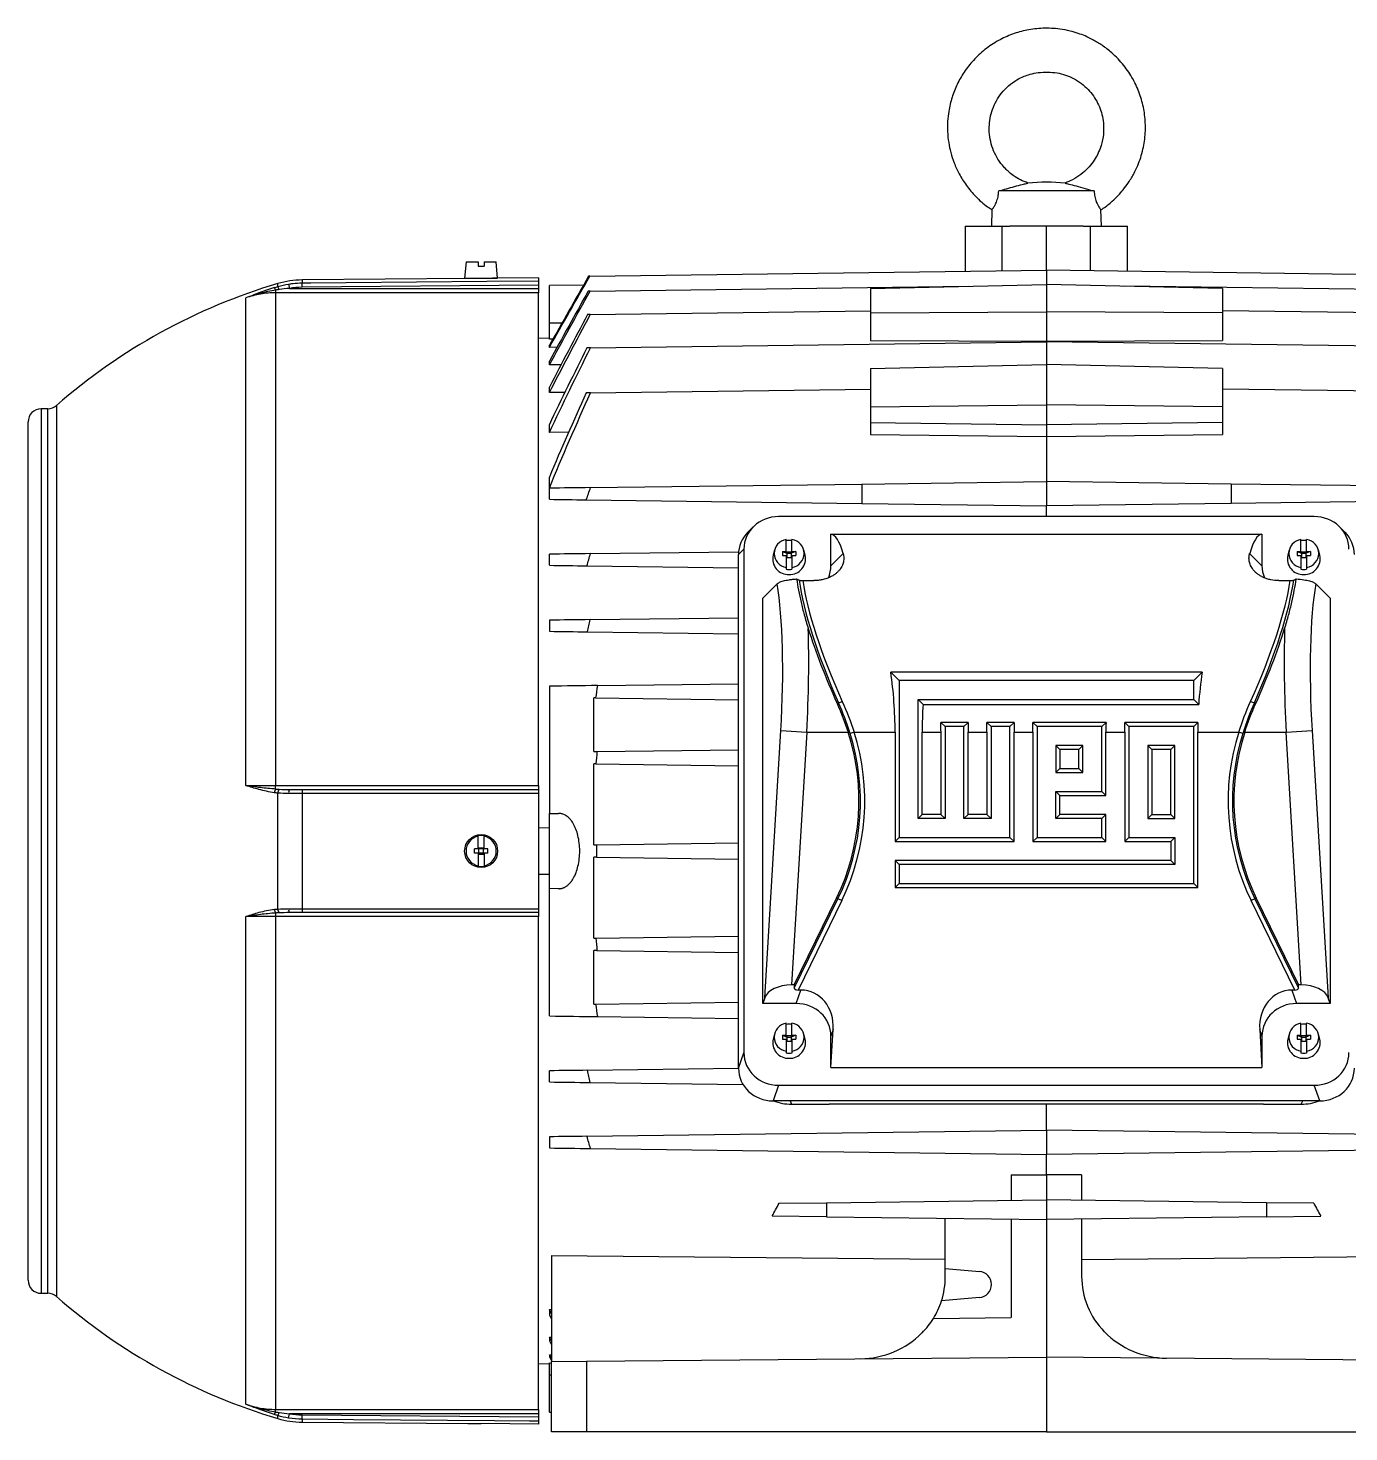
# Model space of a CAD drawing. Extents: x 49 to 1992, y 36 to 1202.
# Drawn here: x 1062.6 to 1362.8, y 460.3 to 779.4 of the extents above; entities that cross this region are included whole.
import ezdxf

# ---------------------------------------------------------------- set-up
doc = ezdxf.new("R2010")
doc.units = 0
doc.layers.get('0').update_dxf_attribs({"linetype": 'CONTINUOUS'})

msp = doc.modelspace()

# ---------------------------------------------------------------- linework, layer by layer
at = {"color": 7, "linetype": 'CONTINUOUS'}
for p, q in [((1304.89, 742.35), (1283.21, 742.35)), ((1281.65, 738.08), (1281.55, 734.35)), ((1306.55, 734.35), (1306.45, 738.12)), ((1275.59, 734.35), (1275.59, 724.08)), ((1275.59, 734.35), (1284, 734.35)), ((1284, 734.35), (1285.72, 734.35)), ((1284, 724.19), (1284, 734.35)), ((1302.38, 734.35), (1285.72, 734.35)), ((1294.05, 724.32), (1294.05, 734.35)), ((1302.38, 734.35), (1304.1, 734.35)), ((1304.1, 734.35), (1312.51, 734.35)), ((1304.1, 724.19), (1304.1, 734.35)), ((1312.51, 724.08), (1312.51, 734.35)), ((1162.12, 726.25), (1161.8, 722.55)), ((1162.12, 726.25), (1164.9, 726.25)), ((1164.9, 726.25), (1164.9, 725.25)), ((1164.9, 725.25), (1166.2, 725.25)), ((1166.2, 726.25), (1166.2, 725.25)), ((1166.2, 726.25), (1168.98, 726.25)), ((1169.3, 722.55), (1168.98, 726.25)), ((1190.23, 722.96), (1294.05, 724.32)), ((1294.05, 724.32), (1294.05, 721.12)), ((1397.87, 722.96), (1294.05, 724.32)), ((1119.34, 720.63), (1119.34, 721.3)), ((1121.79, 721.2), (1121.95, 720.22)), ((1162.59, 722.46), (1124.85, 722.13)), ((1124.85, 722.13), (1124.85, 721.47)), ((1124.86, 720.47), (1124.85, 721.47)), ((1161.8, 722.55), (1169.3, 722.55)), ((1178.55, 722.6), (1168.51, 722.51)), ((1178.55, 722.6), (1178.55, 721.94)), ((1254.05, 720.19), (1294.05, 721.12)), ((1294.05, 721.12), (1294.05, 714.87)), ((1334.05, 720.19), (1294.05, 721.12)), ((1112.05, 607.24), (1112.05, 718.04)), ((1118.82, 719.82), (1118.82, 719.23)), ((1118.82, 719.23), (1118.82, 607.23)), ((1178.55, 719.23), (1118.82, 719.23)), ((1121.95, 720.22), (1178.55, 720.22)), ((1178.55, 720.94), (1124.86, 720.47)), ((1178.55, 720.94), (1178.55, 720.22)), ((1178.55, 720.22), (1178.55, 719.23)), ((1178.55, 607.23), (1178.55, 719.23)), ((1188.84, 720.97), (1181.05, 720.87)), ((1181.05, 712.35), (1181.05, 720.87)), ((1190.3, 719.59), (1276.26, 720.71)), ((1254.05, 720.19), (1254.05, 714.68)), ((1397.8, 719.59), (1311.84, 720.71)), ((1334.05, 720.19), (1334.05, 714.68)), ((1190.36, 714.27), (1254.05, 715.1)), ((1254.05, 714.68), (1294.05, 714.87)), ((1254.05, 714.68), (1254.05, 708.39)), ((1294.05, 714.87), (1294.05, 708.25)), ((1334.05, 714.68), (1294.05, 714.87)), ((1397.74, 714.27), (1334.05, 715.1)), ((1334.05, 714.68), (1334.05, 708.39)), ((1181.05, 708.68), (1181.05, 712.35)), ((1181.05, 712.35), (1183.93, 712.35)), ((1181.05, 708.87), (1178.55, 708.83)), ((1181.86, 708.7), (1181.05, 708.68)), ((1254.05, 708.39), (1294.05, 708.25)), ((1294.05, 708.25), (1334.05, 708.39)), ((1294.05, 708.25), (1294.05, 708.08)), ((1181.05, 706.81), (1181.05, 707.28)), ((1182.82, 706.84), (1181.05, 706.81)), ((1190.41, 706.72), (1294.05, 708.08)), ((1294.05, 708.08), (1294.05, 702.94)), ((1397.69, 706.72), (1294.05, 708.08)), ((1181.05, 702.81), (1181.05, 703.64)), ((1183.73, 702.85), (1181.05, 702.81)), ((1254.05, 702.03), (1294.05, 702.94)), ((1254.05, 702.03), (1254.05, 693.32)), ((1294.05, 702.94), (1294.05, 693.77)), ((1334.05, 702.03), (1294.05, 702.94)), ((1334.05, 702.03), (1334.05, 693.32)), ((1181.05, 696.53), (1181.05, 697.77)), ((1184.63, 696.57), (1181.05, 696.53)), ((1190.44, 696.48), (1254.05, 697.31)), ((1397.66, 696.48), (1334.05, 697.31)), ((1067.03, 692.85), (1065.55, 692.85)), ((1065.55, 692.85), (1065.55, 491.85)), ((1067.03, 491.85), (1067.03, 692.85)), ((1069, 693.59), (1069, 491.1)), ((1254.05, 693.32), (1294.05, 693.77)), ((1254.05, 693.32), (1254.05, 689.7)), ((1294.05, 693.77), (1294.05, 689.19)), ((1334.05, 693.32), (1294.05, 693.77)), ((1334.05, 693.32), (1334.05, 689.7)), ((1062.55, 494.85), (1062.55, 689.85)), ((1181.05, 687.5), (1181.05, 689.25)), ((1254.05, 689.7), (1294.05, 689.19)), ((1254.05, 689.7), (1254.05, 686.98)), ((1334.05, 689.7), (1294.05, 689.19)), ((1294.05, 689.19), (1294.05, 686.58)), ((1334.05, 689.7), (1334.05, 686.98)), ((1185.54, 687.56), (1181.05, 687.5)), ((1254.05, 686.98), (1294.05, 686.58)), ((1294.05, 686.58), (1334.05, 686.98)), ((1294.05, 686.58), (1294.05, 676.3)), ((1181.05, 674.84), (1181.05, 677.31)), ((1181.05, 672.28), (1181.05, 674.82)), ((1190.44, 674.94), (1252.05, 675.75)), ((1252.05, 675.75), (1294.05, 676.3)), ((1252.05, 675.75), (1252.05, 671.35)), ((1294.05, 676.3), (1294.05, 670.8)), ((1336.05, 675.75), (1294.05, 676.3)), ((1336.05, 675.75), (1336.05, 671.35)), ((1397.66, 674.94), (1336.05, 675.75)), ((1189.45, 672.17), (1252.05, 671.35)), ((1252.05, 671.35), (1294.05, 670.8)), ((1336.05, 671.35), (1294.05, 670.8)), ((1294.05, 668.37), (1294.05, 670.8)), ((1398.65, 672.17), (1336.05, 671.35)), ((1354.94, 668.37), (1233.16, 668.37)), ((1227.41, 666.05), (1226.18, 664.81)), ((1245.05, 664.36), (1343.05, 664.36)), ((1245.05, 657.19), (1245.05, 664.36)), ((1343.05, 664.36), (1343.05, 657.19)), ((1361.92, 664.81), (1360.69, 666.05)), ((1190.41, 659.94), (1224.08, 660.38)), ((1225.28, 660.96), (1224.05, 659.73)), ((1225.28, 660.96), (1225.28, 546.53)), ((1232.22, 660.76), (1231.91, 659.57)), ((1234.05, 660.45), (1234.9, 660.45)), ((1234.05, 660.45), (1234.05, 659.51)), ((1234.05, 660.45), (1235.05, 660.03)), ((1234.9, 660.45), (1234.9, 663.15)), ((1234.9, 660.45), (1234.9, 660.11)), ((1237.05, 660.45), (1236.05, 660.03)), ((1236.2, 660.45), (1236.2, 663.15)), ((1236.2, 660.45), (1237.05, 660.45)), ((1236.2, 660.45), (1236.2, 660.11)), ((1237.05, 660.45), (1237.05, 659.51)), ((1239.19, 659.57), (1238.88, 660.76)), ((1349.22, 660.76), (1348.91, 659.57)), ((1351.05, 660.45), (1351.9, 660.45)), ((1351.05, 660.45), (1351.05, 659.51)), ((1351.05, 660.45), (1352.05, 660.03)), ((1351.9, 660.45), (1351.9, 663.15)), ((1351.9, 660.45), (1351.9, 660.11)), ((1354.05, 660.45), (1353.05, 660.03)), ((1353.2, 660.45), (1353.2, 663.15)), ((1353.2, 660.45), (1354.05, 660.45)), ((1353.2, 660.45), (1353.2, 660.11)), ((1354.05, 660.45), (1354.05, 659.51)), ((1356.19, 659.57), (1355.88, 660.76)), ((1181.05, 657.28), (1181.05, 659.82)), ((1224.05, 542.98), (1224.05, 659.73)), ((1234.05, 659.51), (1234.9, 659.51)), ((1235.05, 660.11), (1234.9, 660.11)), ((1234.9, 659.51), (1234.9, 656.82)), ((1235.05, 659.17), (1234.9, 659.17)), ((1236.05, 660.3), (1235.05, 660.3)), ((1235.05, 660.3), (1235.05, 660.11)), ((1235.05, 660.11), (1235.05, 660.03)), ((1235.05, 660.03), (1235.05, 659.17)), ((1235.05, 660.03), (1236.05, 660.03)), ((1235.05, 659.17), (1235.05, 658.98)), ((1235.05, 659.09), (1236.05, 659.09)), ((1236.05, 658.98), (1235.05, 658.98)), ((1236.05, 660.3), (1236.05, 660.11)), ((1236.05, 660.11), (1236.05, 660.03)), ((1236.2, 660.11), (1236.05, 660.11)), ((1236.05, 660.03), (1236.05, 659.17)), ((1236.05, 659.17), (1236.05, 658.98)), ((1236.2, 659.17), (1236.05, 659.17)), ((1236.2, 659.51), (1237.05, 659.51)), ((1236.2, 659.51), (1236.2, 656.82)), ((1245.05, 657.19), (1247.85, 659.99)), ((1340.25, 659.99), (1343.05, 657.19)), ((1351.05, 659.51), (1351.9, 659.51)), ((1352.05, 660.11), (1351.9, 660.11)), ((1351.9, 659.51), (1351.9, 656.82)), ((1352.05, 659.17), (1351.9, 659.17)), ((1353.05, 660.3), (1352.05, 660.3)), ((1352.05, 660.3), (1352.05, 660.11)), ((1352.05, 660.11), (1352.05, 660.03)), ((1352.05, 660.03), (1352.05, 659.17)), ((1352.05, 660.03), (1353.05, 660.03)), ((1352.05, 659.17), (1352.05, 658.98)), ((1352.05, 659.09), (1353.05, 659.09)), ((1353.05, 658.98), (1352.05, 658.98)), ((1353.05, 660.3), (1353.05, 660.11)), ((1353.05, 660.11), (1353.05, 660.03)), ((1353.2, 660.11), (1353.05, 660.11)), ((1353.05, 660.03), (1353.05, 659.17)), ((1353.05, 659.17), (1353.05, 658.98)), ((1353.2, 659.17), (1353.05, 659.17)), ((1353.2, 659.51), (1354.05, 659.51)), ((1353.2, 659.51), (1353.2, 656.82)), ((1189.6, 657.16), (1224.05, 656.71)), ((1234.9, 656.82), (1234.9, 656.4)), ((1236.2, 656.82), (1236.2, 656.4)), ((1237.26, 654.19), (1237.83, 653.92)), ((1350.27, 653.92), (1350.84, 654.19)), ((1351.9, 656.82), (1351.9, 656.4)), ((1353.2, 656.82), (1353.2, 656.4)), ((1229.55, 649.79), (1232.84, 653.08)), ((1238.67, 653.81), (1241.19, 653.81)), ((1346.91, 653.81), (1349.43, 653.81)), ((1355.26, 653.08), (1358.55, 649.79)), ((1229.55, 557.7), (1229.55, 649.79)), ((1358.55, 649.79), (1358.55, 557.7)), ((1181.05, 644.82), (1181.05, 642.28)), ((1190.36, 644.94), (1224.05, 645.38)), ((1189.74, 642.16), (1224.05, 641.71)), ((1258.66, 632.99), (1260.57, 631.07)), ((1329.45, 632.99), (1258.66, 632.99)), ((1329.45, 632.99), (1327.53, 631.07)), ((1181.05, 629.82), (1181.05, 600.87)), ((1191.99, 629.96), (1224.05, 630.38)), ((1327.53, 631.07), (1260.57, 631.07)), ((1260.57, 631.07), (1260.57, 595.45)), ((1327.53, 626.78), (1327.53, 631.07)), ((1191.55, 627.14), (1191.16, 627.14)), ((1191.16, 614.95), (1191.16, 627.14)), ((1191.55, 627.14), (1224.05, 626.71)), ((1246.78, 626.05), (1246.45, 625.89)), ((1264.86, 626.78), (1327.53, 626.78)), ((1266, 625.64), (1264.86, 626.78)), ((1264.86, 599.74), (1264.86, 626.78)), ((1266, 625.64), (1328.67, 625.64)), ((1328.67, 625.64), (1327.53, 626.78)), ((1341.32, 626.05), (1341.65, 625.89)), ((1230.01, 559.02), (1233.67, 619.72)), ((1233.67, 619.72), (1239.58, 619.37)), ((1239.58, 619.37), (1236.11, 561.92)), ((1239.58, 619.37), (1248.97, 619.37)), ((1250.33, 619.37), (1249.41, 619.07)), ((1250.33, 619.37), (1259.64, 619.37)), ((1259.64, 619.37), (1259.64, 594.51)), ((1265.79, 600.67), (1265.79, 619.37)), ((1265.79, 619.37), (1270.08, 619.37)), ((1270.06, 621.58), (1271.02, 620.63)), ((1276.26, 621.58), (1270.06, 621.58)), ((1270.08, 619.37), (1270.08, 600.67)), ((1271.02, 620.63), (1271.02, 599.74)), ((1275.31, 620.63), (1271.02, 620.63)), ((1276.26, 621.58), (1275.31, 620.63)), ((1275.31, 599.74), (1275.31, 620.63)), ((1276.24, 600.67), (1276.24, 619.37)), ((1276.24, 619.37), (1280.53, 619.37)), ((1280.5, 621.58), (1281.46, 620.63)), ((1286.71, 621.58), (1280.5, 621.58)), ((1280.53, 619.37), (1280.53, 600.67)), ((1285.75, 620.63), (1281.46, 620.63)), ((1281.46, 620.63), (1281.46, 599.74)), ((1286.71, 621.58), (1285.75, 620.63)), ((1285.75, 595.45), (1285.75, 620.63)), ((1286.68, 594.51), (1286.68, 619.37)), ((1286.68, 619.37), (1290.97, 619.37)), ((1290.95, 621.58), (1291.91, 620.63)), ((1307.6, 621.58), (1290.95, 621.58)), ((1290.97, 619.37), (1290.97, 594.51)), ((1306.64, 620.63), (1291.91, 620.63)), ((1291.91, 620.63), (1291.91, 595.45)), ((1307.6, 621.58), (1306.64, 620.63)), ((1306.64, 605.89), (1306.64, 620.63)), ((1307.57, 604.96), (1307.57, 619.37)), ((1307.57, 619.37), (1311.86, 619.37)), ((1311.84, 621.58), (1312.79, 620.63)), ((1328.49, 621.58), (1311.84, 621.58)), ((1311.86, 619.37), (1311.86, 594.51)), ((1312.79, 620.63), (1312.79, 595.45)), ((1327.53, 620.63), (1312.79, 620.63)), ((1328.49, 621.58), (1327.53, 620.63)), ((1327.53, 585), (1327.53, 620.63)), ((1328.46, 584.07), (1328.46, 619.37)), ((1328.46, 619.37), (1337.77, 619.37)), ((1338.69, 619.07), (1337.77, 619.37)), ((1339.14, 619.37), (1348.52, 619.37)), ((1348.52, 619.37), (1354.43, 619.72)), ((1351.99, 561.92), (1348.52, 619.37)), ((1354.43, 619.72), (1358.09, 559.02)), ((1297.13, 615.4), (1296.2, 616.34)), ((1302.35, 616.34), (1296.2, 616.34)), ((1296.2, 616.34), (1296.2, 610.18)), ((1301.42, 615.4), (1302.35, 616.34)), ((1302.35, 610.18), (1302.35, 616.34)), ((1317.08, 616.34), (1317.08, 599.74)), ((1323.24, 616.34), (1317.08, 616.34)), ((1318.02, 615.4), (1317.08, 616.34)), ((1322.31, 615.4), (1323.24, 616.34)), ((1323.24, 599.74), (1323.24, 616.34)), ((1191.16, 614.95), (1191.88, 614.96)), ((1191.88, 614.96), (1224.05, 615.38)), ((1301.42, 615.4), (1297.13, 615.4)), ((1297.13, 615.4), (1297.13, 611.11)), ((1301.42, 611.11), (1301.42, 615.4)), ((1322.31, 615.4), (1318.02, 615.4)), ((1318.02, 615.4), (1318.02, 600.67)), ((1322.31, 600.67), (1322.31, 615.4)), ((1191.62, 612.14), (1191.16, 612.14)), ((1191.16, 593.75), (1191.16, 612.14)), ((1191.62, 612.14), (1224.05, 611.71)), ((1297.13, 611.11), (1296.2, 610.18)), ((1296.2, 610.18), (1302.35, 610.18)), ((1297.13, 611.11), (1301.42, 611.11)), ((1301.42, 611.11), (1302.35, 610.18)), ((1118.82, 606.43), (1118.82, 607.23)), ((1118.82, 607.23), (1178.55, 607.23)), ((1124.86, 606.35), (1178.55, 606.35)), ((1178.55, 607.23), (1178.55, 606.35)), ((1119.34, 579.17), (1119.34, 605.52)), ((1124.85, 605.45), (1124.85, 579.25)), ((1178.55, 605.45), (1178.55, 579.25)), ((1296.2, 605.89), (1306.64, 605.89)), ((1296.2, 599.74), (1296.2, 605.89)), ((1297.13, 604.96), (1296.2, 605.89)), ((1297.13, 604.96), (1307.57, 604.96)), ((1297.13, 600.67), (1297.13, 604.96)), ((1307.57, 604.96), (1306.64, 605.89)), ((1181.05, 600.87), (1183.16, 600.9)), ((1265.79, 600.67), (1264.86, 599.74)), ((1270.08, 600.67), (1265.79, 600.67)), ((1270.08, 600.67), (1271.02, 599.74)), ((1276.24, 600.67), (1275.31, 599.74)), ((1280.53, 600.67), (1276.24, 600.67)), ((1280.53, 600.67), (1281.46, 599.74)), ((1297.13, 600.67), (1296.2, 599.74)), ((1307.57, 600.67), (1297.13, 600.67)), ((1307.57, 600.67), (1306.64, 599.74)), ((1307.57, 594.51), (1307.57, 600.67)), ((1318.02, 600.67), (1317.08, 599.74)), ((1318.02, 600.67), (1322.31, 600.67)), ((1322.31, 600.67), (1323.24, 599.74)), ((1178.55, 597.67), (1181.05, 597.66)), ((1271.02, 599.74), (1264.86, 599.74)), ((1281.46, 599.74), (1275.31, 599.74)), ((1306.64, 599.74), (1296.2, 599.74)), ((1306.64, 595.45), (1306.64, 599.74)), ((1317.08, 599.74), (1323.24, 599.74)), ((1164.9, 595.71), (1164.9, 595.8)), ((1164.9, 592.85), (1164.9, 595.71)), ((1166.2, 595.71), (1166.2, 595.8)), ((1166.2, 592.85), (1166.2, 595.71)), ((1191.16, 593.75), (1191.74, 593.76)), ((1191.74, 593.76), (1224.05, 594.18)), ((1259.64, 594.51), (1260.57, 595.45)), ((1259.64, 594.51), (1286.68, 594.51)), ((1260.57, 595.45), (1285.75, 595.45)), ((1286.68, 594.51), (1285.75, 595.45)), ((1290.97, 594.51), (1291.91, 595.45)), ((1290.97, 594.51), (1307.57, 594.51)), ((1291.91, 595.45), (1306.64, 595.45)), ((1307.57, 594.51), (1306.64, 595.45)), ((1311.86, 594.51), (1312.79, 595.45)), ((1311.86, 594.51), (1322.31, 594.51)), ((1312.79, 595.45), (1323.24, 595.45)), ((1322.31, 594.51), (1323.24, 595.45)), ((1322.31, 594.51), (1322.31, 590.22)), ((1323.24, 595.45), (1323.24, 589.29)), ((1164.9, 592.85), (1164.05, 592.85)), ((1164.05, 591.85), (1164.05, 592.85)), ((1164.9, 591.85), (1164.05, 591.85)), ((1164.9, 592.85), (1165.05, 592.85)), ((1164.9, 591.85), (1164.9, 588.98)), ((1164.9, 591.85), (1165.05, 591.85)), ((1165.05, 593.05), (1166.05, 593.05)), ((1165.05, 592.85), (1165.05, 593.05)), ((1165.05, 591.85), (1165.05, 592.85)), ((1166.05, 592.85), (1165.05, 592.85)), ((1165.05, 591.65), (1165.05, 591.85)), ((1166.05, 591.85), (1165.05, 591.85)), ((1165.05, 591.65), (1166.05, 591.65)), ((1166.05, 592.85), (1166.05, 593.05)), ((1166.05, 591.85), (1166.05, 592.85)), ((1166.05, 592.85), (1166.2, 592.85)), ((1166.05, 591.65), (1166.05, 591.85)), ((1166.05, 591.85), (1166.2, 591.85)), ((1167.05, 592.85), (1166.2, 592.85)), ((1166.2, 591.85), (1166.2, 588.98)), ((1167.05, 591.85), (1166.2, 591.85)), ((1167.05, 591.85), (1167.05, 592.85)), ((1191.16, 572.55), (1191.16, 590.94)), ((1191.74, 590.94), (1191.16, 590.94)), ((1191.74, 590.94), (1224.05, 590.51)), ((1259.64, 590.22), (1260.57, 589.29)), ((1322.31, 590.22), (1259.64, 590.22)), ((1259.64, 590.22), (1259.64, 584.07)), ((1322.31, 590.22), (1323.24, 589.29)), ((1164.9, 588.98), (1164.9, 588.89)), ((1166.2, 588.98), (1166.2, 588.89)), ((1181.05, 587.03), (1178.55, 587.02)), ((1260.57, 589.29), (1260.57, 585)), ((1323.24, 589.29), (1260.57, 589.29)), ((1183.16, 583.8), (1181.05, 583.83)), ((1181.05, 554.88), (1181.05, 583.83)), ((1259.64, 584.07), (1260.57, 585)), ((1259.64, 584.07), (1328.46, 584.07)), ((1260.57, 585), (1327.53, 585)), ((1328.46, 584.07), (1327.53, 585)), ((1236.72, 561.92), (1246.35, 581.65)), ((1236.74, 561.19), (1246.65, 581.5)), ((1247.52, 581.08), (1237.61, 560.76)), ((1246.35, 581.65), (1246.65, 581.5)), ((1247.52, 581.08), (1246.65, 581.5)), ((1341.45, 581.5), (1340.58, 581.08)), ((1350.49, 560.76), (1340.58, 581.08)), ((1341.76, 581.65), (1341.45, 581.5)), ((1341.45, 581.5), (1351.36, 561.19)), ((1341.76, 581.65), (1351.38, 561.92)), ((1112.05, 466.65), (1112.05, 577.46)), ((1118.82, 578.26), (1118.82, 577.46)), ((1178.55, 577.46), (1118.82, 577.46)), ((1118.82, 577.46), (1118.82, 465.47)), ((1178.55, 578.35), (1124.86, 578.35)), ((1178.55, 578.35), (1178.55, 577.46)), ((1178.55, 465.47), (1178.55, 577.46)), ((1191.16, 572.55), (1191.62, 572.56)), ((1191.62, 572.56), (1224.05, 572.98)), ((1191.88, 569.73), (1191.16, 569.74)), ((1191.16, 557.55), (1191.16, 569.74)), ((1191.88, 569.73), (1224.05, 569.31)), ((1236.72, 561.92), (1236.11, 561.92)), ((1236.72, 561.92), (1236.74, 561.19)), ((1351.36, 561.19), (1351.38, 561.92)), ((1351.99, 561.92), (1351.38, 561.92)), ((1230.01, 559.02), (1229.55, 557.7)), ((1237.17, 557.7), (1238.23, 560.76)), ((1238.23, 560.76), (1237.61, 560.76)), ((1349.87, 560.76), (1350.93, 557.7)), ((1350.49, 560.76), (1349.87, 560.76)), ((1358.55, 557.7), (1358.09, 559.02)), ((1191.16, 557.55), (1191.55, 557.55)), ((1191.55, 557.55), (1224.05, 557.98)), ((1237.17, 557.7), (1229.55, 557.7)), ((1358.55, 557.7), (1350.93, 557.7)), ((1191.99, 554.73), (1224.05, 554.31)), ((1234.9, 550.51), (1234.9, 553.2)), ((1236.2, 550.51), (1236.2, 553.2)), ((1351.9, 550.51), (1351.9, 553.2)), ((1353.2, 550.51), (1353.2, 553.2)), ((1232.22, 550.81), (1231.91, 549.62)), ((1234.05, 550.51), (1234.9, 550.51)), ((1234.05, 550.51), (1234.05, 549.57)), ((1234.05, 550.51), (1235.05, 550.08)), ((1234.05, 549.57), (1234.9, 549.57)), ((1234.9, 550.51), (1234.9, 550.17)), ((1235.05, 550.17), (1234.9, 550.17)), ((1234.9, 549.57), (1234.9, 546.88)), ((1235.05, 549.23), (1234.9, 549.23)), ((1236.05, 550.36), (1235.05, 550.36)), ((1235.05, 550.36), (1235.05, 550.17)), ((1235.05, 550.17), (1235.05, 550.08)), ((1235.05, 550.08), (1235.05, 549.23)), ((1235.05, 550.08), (1236.05, 550.08)), ((1235.05, 549.23), (1235.05, 549.04)), ((1235.05, 549.14), (1236.05, 549.14)), ((1236.05, 549.04), (1235.05, 549.04)), ((1237.05, 550.51), (1236.05, 550.08)), ((1236.05, 550.36), (1236.05, 550.17)), ((1236.05, 550.17), (1236.05, 550.08)), ((1236.2, 550.17), (1236.05, 550.17)), ((1236.05, 550.08), (1236.05, 549.23)), ((1236.05, 549.23), (1236.05, 549.04)), ((1236.2, 549.23), (1236.05, 549.23)), ((1236.2, 550.51), (1237.05, 550.51)), ((1236.2, 550.51), (1236.2, 550.17)), ((1236.2, 549.57), (1237.05, 549.57)), ((1236.2, 549.57), (1236.2, 546.88)), ((1237.05, 550.51), (1237.05, 549.57)), ((1239.19, 549.62), (1238.88, 550.81)), ((1245.57, 551.8), (1245.05, 550.3)), ((1245.05, 543.14), (1245.57, 551.8)), ((1245.05, 543.14), (1245.05, 550.3)), ((1342.53, 551.8), (1343.05, 543.14)), ((1343.05, 550.3), (1342.53, 551.8)), ((1343.05, 550.3), (1343.05, 543.14)), ((1349.22, 550.81), (1348.91, 549.62)), ((1351.05, 550.51), (1351.9, 550.51)), ((1351.05, 550.51), (1351.05, 549.57)), ((1351.05, 550.51), (1352.05, 550.08)), ((1351.05, 549.57), (1351.9, 549.57)), ((1351.9, 550.51), (1351.9, 550.17)), ((1352.05, 550.17), (1351.9, 550.17)), ((1351.9, 549.57), (1351.9, 546.88)), ((1352.05, 549.23), (1351.9, 549.23)), ((1353.05, 550.36), (1352.05, 550.36)), ((1352.05, 550.36), (1352.05, 550.17)), ((1352.05, 550.17), (1352.05, 550.08)), ((1352.05, 550.08), (1352.05, 549.23)), ((1352.05, 550.08), (1353.05, 550.08)), ((1352.05, 549.23), (1352.05, 549.04)), ((1352.05, 549.14), (1353.05, 549.14)), ((1353.05, 549.04), (1352.05, 549.04)), ((1354.05, 550.51), (1353.05, 550.08)), ((1353.05, 550.36), (1353.05, 550.17)), ((1353.05, 550.17), (1353.05, 550.08)), ((1353.2, 550.17), (1353.05, 550.17)), ((1353.05, 550.08), (1353.05, 549.23)), ((1353.05, 549.23), (1353.05, 549.04)), ((1353.2, 549.23), (1353.05, 549.23)), ((1353.2, 550.51), (1354.05, 550.51)), ((1353.2, 550.51), (1353.2, 550.17)), ((1353.2, 549.57), (1354.05, 549.57)), ((1353.2, 549.57), (1353.2, 546.88)), ((1354.05, 550.51), (1354.05, 549.57)), ((1356.19, 549.62), (1355.88, 550.81)), ((1224.05, 542.98), (1225.28, 546.53)), ((1234.9, 546.88), (1234.9, 546.45)), ((1236.2, 546.88), (1236.2, 546.45)), ((1351.9, 546.88), (1351.9, 546.45)), ((1353.2, 546.88), (1353.2, 546.45)), ((1181.05, 539.88), (1181.05, 542.42)), ((1189.74, 542.53), (1224.05, 542.98)), ((1245.05, 543.14), (1343.05, 543.14)), ((1190.36, 539.75), (1225.07, 539.3)), ((1233.16, 539.13), (1231.93, 535.57)), ((1233.16, 539.13), (1354.94, 539.13)), ((1356.17, 535.57), (1354.94, 539.13)), ((1356.17, 535.57), (1231.93, 535.57)), ((1235.79, 535.57), (1236.12, 534.82)), ((1236.12, 534.82), (1244.68, 534.82)), ((1343.42, 534.82), (1244.68, 534.82)), ((1294.05, 528.9), (1294.05, 534.82)), ((1343.42, 534.82), (1351.98, 534.82)), ((1351.98, 534.82), (1352.31, 535.57)), ((1181.05, 527.42), (1181.05, 524.88)), ((1189.6, 527.53), (1294.05, 528.9)), ((1294.05, 528.9), (1294.05, 523.4)), ((1398.5, 527.53), (1294.05, 528.9)), ((1190.41, 524.75), (1294.05, 523.4)), ((1397.69, 524.75), (1294.05, 523.4)), ((1294.05, 518.74), (1294.05, 523.4)), ((1286.05, 518.77), (1294.05, 518.74)), ((1286.05, 518.77), (1286.05, 512.99)), ((1302.05, 518.77), (1294.05, 518.74)), ((1294.05, 518.74), (1294.05, 513.1)), ((1302.05, 518.77), (1302.05, 512.99)), ((1233.28, 512.3), (1244.05, 512.44)), ((1244.05, 512.44), (1294.05, 513.1)), ((1244.05, 512.44), (1244.05, 509.25)), ((1294.05, 513.1), (1294.05, 508.6)), ((1344.05, 512.44), (1294.05, 513.1)), ((1344.05, 512.44), (1344.05, 509.25)), ((1354.82, 512.3), (1344.05, 512.44)), ((1244.05, 509.25), (1231.7, 509.41)), ((1244.05, 509.25), (1294.05, 508.6)), ((1271.05, 497.51), (1271.05, 508.9)), ((1286.05, 508.7), (1286.05, 486.35)), ((1344.05, 509.25), (1294.05, 508.6)), ((1294.05, 508.6), (1294.05, 477.35)), ((1302.05, 508.7), (1302.05, 495.74)), ((1344.05, 509.25), (1356.4, 509.41)), ((1181.55, 500.46), (1271.05, 499.58)), ((1181.55, 500.46), (1181.55, 476.36)), ((1406.55, 500.46), (1302.05, 499.43)), ((1271.05, 497.51), (1278.81, 496.84)), ((1271.05, 495.6), (1271.05, 497.51)), ((1065.55, 491.85), (1067.03, 491.85)), ((1181.05, 488.17), (1181.55, 488.16)), ((1181.05, 488.17), (1181.05, 486.92)), ((1181.55, 487.21), (1181.05, 488.17)), ((1278.81, 490.86), (1270.19, 490.1)), ((1181.05, 486.92), (1181.55, 485.97)), ((1268.35, 486.11), (1286.05, 486.35)), ((1181.05, 481.88), (1181.55, 481.87)), ((1181.05, 481.88), (1181.05, 481.05)), ((1181.55, 480.97), (1181.05, 481.88)), ((1265.78, 482.87), (1265.74, 482.83)), ((1307.24, 483.09), (1307.21, 483.12)), ((1181.05, 481.05), (1181.55, 480.14)), ((1178.55, 475.86), (1181.05, 475.82)), ((1181.05, 477.88), (1181.55, 477.88)), ((1181.05, 477.88), (1181.05, 477.41)), ((1181.55, 477), (1181.05, 477.88)), ((1181.05, 477.41), (1181.55, 476.53)), ((1181.05, 476.01), (1181.55, 476)), ((1181.05, 473.35), (1181.05, 476.01)), ((1181.55, 476.36), (1189.48, 476.43)), ((1181.55, 460.35), (1181.55, 476.36)), ((1189.48, 476.43), (1294.05, 477.35)), ((1189.48, 476.43), (1189.48, 460.35)), ((1294.05, 477.35), (1294.05, 460.35)), ((1398.62, 476.43), (1294.05, 477.35)), ((1181.05, 473.35), (1181.55, 473.35)), ((1118.82, 465.47), (1178.55, 465.47)), ((1118.82, 464.87), (1118.82, 465.47)), ((1119.34, 463.39), (1119.34, 464.06)), ((1121.79, 463.49), (1121.95, 464.47)), ((1178.55, 464.47), (1121.95, 464.47)), ((1124.85, 463.23), (1124.86, 464.22)), ((1124.85, 463.23), (1124.85, 462.57)), ((1124.86, 464.22), (1178.55, 463.75)), ((1178.55, 465.47), (1178.55, 464.47)), ((1178.55, 464.47), (1178.55, 463.75)), ((1178.55, 462.76), (1178.55, 462.13)), ((1181.05, 464.83), (1181.55, 464.82)), ((1124.85, 462.57), (1162.55, 462.24)), ((1178.55, 462.13), (1165.55, 462.24)), ((1189.48, 460.35), (1181.55, 460.35)), ((1294.05, 460.35), (1189.48, 460.35)), ((1294.05, 460.35), (1398.62, 460.35))]:
    msp.add_line(p, q, dxfattribs=at)
at = {"color": 7, "linetype": 'CONTINUOUS', "flags": 128}
for points in [[(1124.85, 721.47), (1126.85, 721.48), (1134.85, 721.55), (1166.85, 721.83), (1178.55, 721.94)], [(1178.55, 605.45), (1176.55, 605.45), (1168.55, 605.45), (1136.55, 605.45), (1124.85, 605.45)], [(1124.85, 579.25), (1126.85, 579.25), (1134.85, 579.25), (1166.85, 579.25), (1178.55, 579.25)], [(1178.55, 462.76), (1176.55, 462.77), (1168.55, 462.84), (1136.55, 463.13), (1124.85, 463.23)]]:
    msp.add_lwpolyline(points, dxfattribs=at)
at = {"color": 7, "linetype": 'CONTINUOUS'}
msp.add_circle((1165.55, 592.35), 3.75, dxfattribs=at)
for centre, radius, start, end in [((1294.05, 705.58), 38.76, 83.7429, 96.2631), ((1157.55, 592.35), 134.5, 106.5049, 131.1728), ((1125.02, 702.13), 20, 90.5, 106.5049), ((1117.44, 719.45), 1.42, 14.9533, 40.3173), ((1117.05, 719.27), 2.66, 14.6474, 30.5834), ((1065.55, 689.85), 3, 90, 180), ((1067.03, 695.85), 3, 270, 311.1728), ((1235.34, 659.98), 3.19, 97.962, 262.038), ((1235.55, 659.21), 3.73, 79.9775, 100.0225), ((1235.76, 659.98), 3.19, 277.962, 82.038), ((1352.34, 659.98), 3.19, 97.962, 262.038), ((1352.55, 659.21), 3.73, 79.9775, 100.0225), ((1352.76, 659.98), 3.19, 277.962, 82.038), ((1235.4, 658.77), 3.58, 167.208, 272.3668), ((1235.7, 658.77), 3.58, 267.6332, 12.792), ((1352.4, 658.77), 3.58, 167.208, 272.3668), ((1352.7, 658.77), 3.58, 267.6332, 12.792), ((1235.55, 660.07), 3.73, 259.9775, 280.0225), ((1352.55, 660.07), 3.73, 259.9775, 280.0225), ((1246.39, 628.87), 2.84, 278.0029, 296.4063), ((1341.71, 628.87), 2.84, 243.5937, 261.9971), ((1201.04, 603.75), 50.4, 334, 18.0523), ((1201.04, 603.75), 50.74, 334, 17.5822), ((1201.04, 603.75), 51.71, 334, 17.5822), ((1387.06, 603.75), 51.71, 162.4178, 206), ((1387.06, 603.75), 50.74, 162.4178, 206), ((1387.06, 603.75), 50.4, 161.9477, 206), ((1120.33, 605.43), 1.81, 146.6187, 174.3626), ((1120.89, 605.49), 1.55, 144.7345, 178.8783), ((1123.25, 605.65), 1.47, 151.7604, 187.8841), ((1149.52, 605.66), 24.68, 178.4001, 180.4877), ((1165.55, 592.35), 3.43, 100.9358, 259.0642), ((1165.55, 592.35), 3.51, 79.3397, 100.6603), ((1165.55, 592.35), 3.43, 280.9358, 79.0642), ((1165.55, 592.35), 3.51, 259.3397, 280.6603), ((1120.33, 579.26), 1.81, 185.6374, 213.3813), ((1120.89, 579.2), 1.55, 181.1217, 215.2655), ((1123.25, 579.04), 1.47, 172.1159, 208.2396), ((1149.52, 579.04), 24.68, 179.5123, 181.5999), ((1235.34, 550.04), 3.19, 97.962, 262.038), ((1235.55, 549.26), 3.73, 79.9775, 100.0225), ((1235.76, 550.04), 3.19, 277.962, 82.038), ((1352.34, 550.04), 3.19, 97.962, 262.038), ((1352.55, 549.26), 3.73, 79.9775, 100.0225), ((1352.76, 550.04), 3.19, 277.962, 82.038), ((1235.4, 548.83), 3.58, 167.208, 272.3668), ((1235.7, 548.83), 3.58, 267.6332, 12.792), ((1352.4, 548.83), 3.58, 167.208, 272.3668), ((1352.7, 548.83), 3.58, 267.6332, 12.792), ((1235.55, 550.13), 3.73, 259.9775, 280.0225), ((1352.55, 550.13), 3.73, 259.9775, 280.0225), ((1065.55, 494.85), 3, 180, 270), ((1253.05, 495.6), 18, 342.2151, 0), ((1278.55, 493.85), 3, 275, 85), ((1320.05, 495.74), 18, 180, 224.5), ((1067.03, 488.85), 3, 48.8272, 90), ((1157.55, 592.35), 134.5, 228.8272, 253.4951), ((1253.05, 495.6), 18, 328.1938, 342.2151), ((1253.05, 495.6), 18, 315, 328.1938), ((1251.6, 496.98), 20, 270.5, 315), ((1321.51, 497.11), 20, 224.5, 269.5), ((1117.44, 465.24), 1.42, 319.6827, 345.0467), ((1117.05, 465.42), 2.66, 329.4166, 345.3526), ((1125.02, 482.56), 20, 253.4951, 269.5)]:
    msp.add_arc(centre, radius, start, end, dxfattribs=at)
for centre, major_axis, ratio, start_param, end_param in [((1233.41, 660.73), (7.94, -1.82), 0.933198, 1.811911, 3.352549), ((1354.69, 660.73), (7.94, 1.82), 0.933198, 6.072229, 7.612867), ((1232.17, 659.5), (7.94, -1.82), 0.933198, 2.612389, 3.352549), ((1242.19, 619.37), (2.79, 45), 0.165076, 5.848906, 6.273877), ((1345.91, 619.37), (-2.79, 45), 0.165076, 0.009309, 0.434279), ((1355.93, 659.5), (7.94, 1.82), 0.933198, 6.072229, 6.812389), ((1236.93, 657.42), (7.94, -1.82), 0.933198, 6.117429, 6.494142), ((1351.17, 657.42), (7.94, 1.82), 0.933198, 2.930636, 3.301961), ((1226.87, 619.72), (2.54, 41), 0.165076, 4.722624, 5.672887), ((1263.8, 618.94), (-23.96, 45.65), 0.237358, 0.582826, 1.291615), ((1264.67, 619.37), (-24.01, 44.63), 0.240295, 0.570583, 1.287002), ((1323.43, 619.37), (24.01, 44.63), 0.240295, 4.996184, 5.712603), ((1324.3, 618.94), (23.96, 45.65), 0.237358, 4.99157, 5.700359), ((1361.23, 619.72), (-2.54, 41), 0.165076, 0.610298, 1.560561), ((1232.78, 619.37), (2.53, 47), 0.144133, 4.720133, 5.245095), ((1263.52, 619.37), (-24.48, 46.64), 0.237358, 0.92189, 1.307475), ((1324.59, 619.37), (24.48, 46.64), 0.237358, 4.97571, 5.361295), ((1355.32, 619.37), (-2.53, 47), 0.144133, 1.03809, 1.563052), ((1238.66, 619.37), (0, 45), 0.466308, 4.712389, 5.019924), ((1349.44, 619.37), (0, 45), 0.466308, 1.263262, 1.430841), ((1286.78, 619.37), (0, 45), 0.466308, 1.430841, 1.570796), ((1249.1, 619.37), (0, 45), 0.466308, 4.712389, 4.761709), ((1297.22, 619.37), (0, 45), 0.466308, 1.521476, 1.570796), ((1259.54, 619.37), (0, 45), 0.466308, 4.712389, 4.761709), ((1307.67, 619.37), (0, 45), 0.466308, 1.521476, 1.570796), ((1269.99, 619.37), (0, 45), 0.466308, 4.712389, 4.761709), ((1328.56, 619.37), (0, 45), 0.466308, 1.521476, 1.570796), ((1290.88, 619.37), (0, 45), 0.466308, 4.712389, 4.761709), ((1349.44, 619.37), (0, 45), 0.466308, 1.521476, 1.570796), ((1235.9, 558.45), (6.01, 0.18), 0.575264, 1.518851, 2.925738), ((1352.2, 558.45), (6.01, -0.18), 0.575264, 0.215854, 1.622742), ((1237.89, 561.34), (1.14, 0.18), 0.47818, 3.078685, 4.387682), ((1237.43, 551.52), (3.08, 8.86), 0.853257, 5.030636, 6.571274), ((1350.67, 551.52), (-3.08, 8.86), 0.853257, 5.995096, 7.535734), ((1350.21, 561.34), (1.14, -0.18), 0.47818, 5.037096, 6.346093), ((1236.93, 550.07), (7.94, 1.82), 0.933198, 6.072229, 7.612867), ((1351.17, 550.07), (7.94, -1.82), 0.933198, 1.811911, 3.352549), ((1233.41, 546.76), (7.94, 1.82), 0.933198, 2.930636, 4.471274), ((1354.69, 546.76), (7.94, -1.82), 0.933198, 4.953504, 6.494142), ((1232.17, 543.21), (7.94, 1.82), 0.933198, 2.930636, 4.471274), ((1355.93, 543.21), (7.94, -1.82), 0.933198, 4.953504, 6.494142), ((1236.24, 545.21), (11.02, 0.96), 0.938797, 4.236427, 4.61987), ((1351.86, 545.21), (11.02, -0.96), 0.938797, 4.804908, 5.188351), ((1185.7, 592.35), (0, 116.72), 0.560054, 3.922163, 3.956731), ((1402.4, 592.35), (0, 116.72), 0.560054, 2.326455, 2.361022)]:
    msp.add_ellipse(centre, major_axis=major_axis, ratio=ratio, start_param=start_param, end_param=end_param, dxfattribs=at)
for points, knots in [([(1306.43, 738.1), (1306.6, 738.2), (1307.53, 738.74), (1308.83, 739.85), (1310.33, 741.28), (1311.58, 742.7), (1312.81, 744.36), (1314.25, 746.77), (1315.57, 749.92), (1316.43, 753.65), (1316.64, 757.36), (1316.27, 760.98), (1315.32, 764.48), (1313.8, 767.84), (1311.68, 771.01), (1309.24, 773.56), (1306.81, 775.44), (1304.75, 776.68), (1302.93, 777.55), (1301.2, 778.21), (1299.3, 778.76), (1296.61, 779.27), (1293.3, 779.42), (1289.66, 779.01), (1286.26, 778.05), (1283.03, 776.57), (1280.03, 774.57), (1277.42, 772.14), (1275.32, 769.46), (1273.7, 766.62), (1272.51, 763.62), (1271.84, 760.78), (1271.55, 758.18), (1271.53, 755.8), (1271.77, 753.43), (1272.27, 751.03), (1273.05, 748.64), (1274.21, 746.1), (1275.83, 743.51), (1278, 740.99), (1279.98, 739.14), (1281.35, 738.33), (1281.68, 738.13)], [0, 0, 0, 0, 0.005174, 0.027876, 0.044352, 0.059379, 0.077005, 0.098353, 0.132398, 0.1655, 0.197697, 0.229028, 0.26001, 0.291834, 0.324669, 0.359291, 0.383347, 0.404666, 0.421681, 0.435879, 0.452898, 0.473302, 0.507356, 0.538887, 0.568536, 0.599231, 0.631088, 0.66228, 0.691783, 0.719611, 0.747202, 0.775759, 0.795343, 0.815356, 0.837756, 0.85729, 0.879156, 0.903351, 0.929864, 0.958674, 0.989782, 1, 1, 1, 1]), ([(1289.85, 744.16), (1289.27, 744.38), (1288.1, 744.82), (1286.6, 745.77), (1285.42, 746.73), (1284.55, 747.59), (1283.85, 748.42), (1283.16, 749.36), (1282.36, 750.72), (1281.61, 752.51), (1281.12, 754.66), (1280.99, 756.81), (1281.21, 758.9), (1281.75, 760.92), (1282.62, 762.85), (1283.84, 764.66), (1285.41, 766.29), (1287.16, 767.56), (1288.84, 768.39), (1290.48, 768.96), (1292.29, 769.32), (1294.36, 769.4), (1296.44, 769.24), (1298.4, 768.74), (1300.27, 767.94), (1302.01, 766.83), (1303.99, 765.06), (1305.85, 762.42), (1306.85, 759.38), (1307.11, 756.78), (1306.97, 754.47), (1306.28, 751.76), (1305.02, 749.35), (1303.45, 747.43), (1301.89, 746.04), (1300.15, 744.88), (1298.85, 744.39), (1298.25, 744.16)], [0, 0, 0, 0, 0.025044, 0.051469, 0.07238, 0.087807, 0.101528, 0.116913, 0.135545, 0.166292, 0.196365, 0.225709, 0.254298, 0.282421, 0.311185, 0.340751, 0.371738, 0.403663, 0.428963, 0.448768, 0.474569, 0.505163, 0.533618, 0.560304, 0.587972, 0.616753, 0.644926, 0.696596, 0.747423, 0.77417, 0.803913, 0.841813, 0.888168, 0.914596, 0.943179, 0.973951, 1, 1, 1, 1]), ([(1283.21, 742.35), (1283.81, 742.52), (1285.07, 742.88), (1286.92, 743.4), (1288.51, 743.81), (1289.5, 744.04), (1289.91, 744.13), (1289.84, 744.11), (1289.82, 744.11)], [0, 0, 0, 0, 0.188917, 0.394501, 0.62968, 0.822686, 0.970423, 1, 1, 1, 1]), ([(1298.28, 744.11), (1298.29, 744.11), (1298.34, 744.1), (1299.2, 743.91), (1300.71, 743.53), (1302.73, 742.96), (1304.2, 742.54), (1304.89, 742.35)], [0, 0, 0, 0, 0.118623, 0.295637, 0.537729, 0.784118, 1, 1, 1, 1]), ([(1281.65, 738.08), (1281.7, 738.13), (1281.78, 738.23), (1282.31, 739.01), (1282.8, 740.05), (1283.12, 741.21), (1283.18, 742.01), (1283.21, 742.35)], [0, 0, 0, 0, 0.295505, 0.529517, 0.70302, 0.8777, 1, 1, 1, 1]), ([(1304.89, 742.35), (1304.93, 741.91), (1305.01, 741.04), (1305.36, 739.93), (1305.82, 738.97), (1306.25, 738.33), (1306.5, 738.02), (1306.43, 738.1), (1306.42, 738.11)], [0, 0, 0, 0, 0.159508, 0.319585, 0.472446, 0.711329, 0.955302, 1, 1, 1, 1]), ([(1168.51, 722.51), (1168.51, 722.51), (1168.51, 722.51), (1168.13, 722.5), (1167.46, 722.48), (1166.55, 722.46), (1165.54, 722.45), (1164.53, 722.44), (1163.63, 722.45), (1162.96, 722.45), (1162.58, 722.46), (1162.59, 722.46), (1162.59, 722.46)], [0, 0, 0, 0, 0.071178, 0.17854, 0.285935, 0.393373, 0.500815, 0.608224, 0.715612, 0.823011, 0.930427, 1, 1, 1, 1]), ([(1178.55, 721.94), (1178.55, 721.92), (1178.55, 721.89), (1178.55, 721.78), (1178.55, 721.7), (1178.55, 721.43), (1178.55, 721.19), (1178.55, 720.94)], [0, 0, 0, 0, 0.25, 0.25, 0.5, 0.5, 1, 1, 1, 1]), ([(1118.82, 719.82), (1117.66, 719.64), (1116.51, 719.4), (1114.25, 718.81), (1113.14, 718.45), (1112.05, 718.04)], [0, 0, 0, 0, 0.5, 0.5, 1, 1, 1, 1]), ([(1118.82, 719.23), (1117.66, 719.23), (1116.52, 719.13), (1114.25, 718.73), (1113.14, 718.43), (1112.05, 718.04)], [0, 0, 0, 0, 0.5, 0.5, 1, 1, 1, 1]), ([(1247.85, 659.99), (1248, 659.45), (1248.05, 658.87), (1247.89, 657.94), (1247.8, 657.61), (1247.51, 656.95), (1247.31, 656.61), (1246.92, 656.12), (1246.78, 655.96), (1246.45, 655.64), (1246.28, 655.48), (1245.89, 655.19), (1245.69, 655.05), (1245.24, 654.78), (1244.99, 654.65), (1244.22, 654.3), (1243.67, 654.12), (1242.76, 653.93), (1242.45, 653.89), (1241.82, 653.82), (1241.51, 653.81), (1241.19, 653.81)], [0, 0, 0, 0, 0.25, 0.25, 0.375, 0.375, 0.5, 0.5, 0.5625, 0.5625, 0.625, 0.625, 0.6875, 0.6875, 0.75, 0.75, 0.875, 0.875, 0.9375, 0.9375, 1, 1, 1, 1]), ([(1346.91, 653.81), (1346.28, 653.81), (1345.66, 653.87), (1344.75, 654.05), (1344.46, 654.13), (1343.9, 654.31), (1343.63, 654.41), (1343.12, 654.64), (1342.88, 654.77), (1342.42, 655.04), (1342.22, 655.18), (1341.83, 655.48), (1341.65, 655.64), (1341.33, 655.96), (1341.18, 656.12), (1340.93, 656.44), (1340.81, 656.61), (1340.61, 656.94), (1340.53, 657.11), (1340.31, 657.6), (1340.21, 657.92), (1340.1, 658.55), (1340.09, 658.85), (1340.12, 659.44), (1340.18, 659.72), (1340.25, 659.99)], [0, 0, 0, 0, 0.125, 0.125, 0.1875, 0.1875, 0.25, 0.25, 0.3125, 0.3125, 0.375, 0.375, 0.4375, 0.4375, 0.5, 0.5, 0.5625, 0.5625, 0.625, 0.625, 0.75, 0.75, 0.875, 0.875, 1, 1, 1, 1]), ([(1232.84, 653.08), (1232.95, 653.19), (1233.12, 653.31), (1233.59, 653.53), (1233.89, 653.63), (1234.44, 653.78), (1234.63, 653.83), (1235.07, 653.92), (1235.3, 653.96), (1235.81, 654.04), (1236.07, 654.07), (1236.64, 654.14), (1236.94, 654.16), (1237.26, 654.19)], [0, 0, 0, 0, 0.25, 0.25, 0.5, 0.5, 0.625, 0.625, 0.75, 0.75, 0.875, 0.875, 1, 1, 1, 1]), ([(1237.26, 654.19), (1237.5, 652.53), (1237.84, 650.77), (1238.49, 647.96), (1238.73, 647), (1239.13, 645.51), (1239.28, 645), (1239.58, 643.97), (1239.74, 643.45), (1239.9, 642.92)], [0, 0, 0, 0, 0.5, 0.5, 0.75, 0.75, 0.875, 0.875, 1, 1, 1, 1]), ([(1348.2, 642.92), (1348.53, 643.98), (1348.83, 645), (1349.37, 646.98), (1349.61, 647.94), (1350.04, 649.82), (1350.23, 650.72), (1350.57, 652.5), (1350.72, 653.36), (1350.84, 654.19)], [0, 0, 0, 0, 0.25, 0.25, 0.5, 0.5, 0.75, 0.75, 1, 1, 1, 1]), ([(1350.84, 654.19), (1351.47, 654.14), (1352.04, 654.08), (1352.8, 653.96), (1353.03, 653.92), (1353.46, 653.83), (1353.66, 653.78), (1354.03, 653.68), (1354.2, 653.63), (1354.49, 653.53), (1354.63, 653.47), (1354.97, 653.31), (1355.15, 653.19), (1355.26, 653.08)], [0, 0, 0, 0, 0.25, 0.25, 0.375, 0.375, 0.5, 0.5, 0.625, 0.625, 0.75, 0.75, 1, 1, 1, 1]), ([(1237.83, 653.92), (1237.87, 653.91), (1237.91, 653.89), (1238.01, 653.87), (1238.08, 653.85), (1238.22, 653.83), (1238.3, 653.82), (1238.48, 653.81), (1238.57, 653.81), (1238.67, 653.81)], [0, 0, 0, 0, 0.25, 0.25, 0.5, 0.5, 0.75, 0.75, 1, 1, 1, 1]), ([(1349.43, 653.81), (1349.62, 653.81), (1349.81, 653.82), (1350.1, 653.86), (1350.2, 653.89), (1350.27, 653.92)], [0, 0, 0, 0, 0.5, 0.5, 1, 1, 1, 1]), ([(1118.82, 606.43), (1117.66, 606.51), (1116.51, 606.63), (1114.25, 606.91), (1113.14, 607.07), (1112.05, 607.24)], [0, 0, 0, 0, 0.5, 0.5, 1, 1, 1, 1]), ([(1112.05, 607.24), (1113.14, 607.23), (1114.25, 607.23), (1116.52, 607.23), (1117.66, 607.23), (1118.82, 607.23)], [0, 0, 0, 0, 0.5, 0.5, 1, 1, 1, 1]), ([(1178.55, 606.35), (1178.55, 606.35), (1178.55, 606.32), (1178.55, 606.24), (1178.55, 606.17), (1178.55, 605.92), (1178.55, 605.69), (1178.55, 605.45)], [0, 0, 0, 0, 0.25, 0.25, 0.5, 0.5, 1, 1, 1, 1]), ([(1181.05, 583.83), (1181.05, 583.83), (1181.05, 583.83), (1181.05, 583.85), (1181.05, 583.87), (1181.05, 583.91), (1181.05, 583.96), (1181.05, 584.02), (1181.05, 584.09), (1181.05, 584.17), (1181.05, 584.26), (1181.05, 584.36), (1181.05, 584.64), (1181.05, 585.21), (1181.05, 586.28), (1181.05, 587.58), (1181.05, 589.06), (1181.05, 590.67), (1181.05, 592.34), (1181.05, 594.01), (1181.05, 595.62), (1181.05, 597.11), (1181.05, 598.41), (1181.05, 599.48), (1181.05, 600.09), (1181.05, 600.42), (1181.05, 600.58), (1181.05, 600.71), (1181.05, 600.8), (1181.05, 600.86), (1181.05, 600.86), (1181.05, 600.87)], [0, 0, 0, 0, 0.011494, 0.022922, 0.034299, 0.045638, 0.056954, 0.068263, 0.079579, 0.090917, 0.102291, 0.113716, 0.125206, 0.187647, 0.250106, 0.312519, 0.374951, 0.437362, 0.499793, 0.562229, 0.624686, 0.687174, 0.749682, 0.812185, 0.874706, 0.895732, 0.91658, 0.93734, 0.958102, 0.978959, 1, 1, 1, 1]), ([(1183.16, 583.8), (1183.22, 583.8), (1183.33, 583.8), (1183.49, 583.81), (1183.67, 583.84), (1183.86, 583.87), (1184.06, 583.93), (1184.26, 584), (1184.48, 584.09), (1184.7, 584.21), (1184.95, 584.37), (1185.3, 584.63), (1185.72, 585.03), (1186.14, 585.55), (1186.62, 586.3), (1187.12, 587.35), (1187.6, 588.9), (1187.89, 590.58), (1187.99, 592.39), (1187.88, 594.19), (1187.58, 595.87), (1187.1, 597.39), (1186.59, 598.44), (1186.11, 599.17), (1185.73, 599.64), (1185.33, 600.04), (1184.92, 600.35), (1184.52, 600.58), (1184.15, 600.74), (1183.8, 600.84), (1183.47, 600.89), (1183.26, 600.89), (1183.16, 600.9)], [0, 0, 0, 0, 0.011086, 0.02281, 0.035201, 0.048291, 0.062111, 0.076697, 0.092083, 0.108307, 0.125406, 0.146746, 0.18815, 0.222895, 0.250942, 0.317395, 0.376198, 0.439861, 0.501356, 0.562937, 0.62644, 0.685274, 0.751087, 0.779409, 0.813146, 0.845215, 0.875763, 0.904684, 0.931429, 0.95614, 0.978953, 1, 1, 1, 1]), ([(1118.82, 578.26), (1117.66, 578.19), (1116.51, 578.06), (1114.25, 577.78), (1113.14, 577.62), (1112.05, 577.46)], [0, 0, 0, 0, 0.5, 0.5, 1, 1, 1, 1]), ([(1118.82, 577.46), (1117.66, 577.46), (1116.52, 577.46), (1114.25, 577.46), (1113.14, 577.46), (1112.05, 577.46)], [0, 0, 0, 0, 0.5, 0.5, 1, 1, 1, 1]), ([(1178.55, 579.25), (1178.55, 579.12), (1178.55, 579.01), (1178.55, 578.79), (1178.55, 578.69), (1178.55, 578.44), (1178.55, 578.35), (1178.55, 578.35)], [0, 0, 0, 0, 0.25, 0.25, 0.5, 0.5, 1, 1, 1, 1]), ([(1181.05, 464.83), (1181.05, 464.95), (1181.05, 465.21), (1181.05, 467.18), (1181.05, 470), (1181.05, 472.23), (1181.05, 473.35)], [0, 0, 0, 0, 0.249577, 0.499623, 0.749723, 1, 1, 1, 1]), ([(1112.05, 466.65), (1113.14, 466.26), (1114.25, 465.97), (1116.52, 465.57), (1117.66, 465.47), (1118.82, 465.47)], [0, 0, 0, 0, 0.5, 0.5, 1, 1, 1, 1]), ([(1118.82, 464.87), (1117.66, 465.05), (1116.51, 465.29), (1114.25, 465.89), (1113.14, 466.24), (1112.05, 466.65)], [0, 0, 0, 0, 0.5, 0.5, 1, 1, 1, 1]), ([(1178.55, 463.75), (1178.55, 463.63), (1178.55, 463.51), (1178.55, 463.28), (1178.55, 463.17), (1178.55, 462.9), (1178.55, 462.78), (1178.55, 462.76)], [0, 0, 0, 0, 0.25, 0.25, 0.5, 0.5, 1, 1, 1, 1]), ([(1162.55, 462.24), (1162.55, 462.24), (1162.5, 462.24), (1162.7, 462.24), (1163.17, 462.24), (1163.95, 462.25), (1164.79, 462.25), (1165.34, 462.25), (1165.55, 462.24)], [0, 0, 0, 0, 0.005109, 0.219764, 0.434419, 0.649094, 0.863763, 1, 1, 1, 1])]:
    msp.add_open_spline(points, degree=3, knots=knots, dxfattribs=at)
for points in [[(1119.34, 720.63), (1120.14, 720.88), (1120.96, 721.07), (1121.79, 721.2)], [(1121.79, 721.2), (1122.12, 721.26), (1122.45, 721.3), (1122.78, 721.34)], [(1122.78, 721.34), (1123.46, 721.42), (1124.15, 721.46), (1124.85, 721.47)], [(1181.05, 706.81), (1184.11, 712.2), (1187.17, 717.58), (1190.23, 722.96)], [(1189.97, 722.96), (1187, 717.73), (1184.02, 712.51), (1181.05, 707.28)], [(1190.23, 722.96), (1190.14, 722.96), (1190.05, 722.96), (1189.97, 722.96)], [(1115.03, 719.18), (1114.03, 718.81), (1113.03, 718.43), (1112.05, 718.04)], [(1118.53, 720.38), (1117.34, 720), (1116.18, 719.6), (1115.03, 719.18)], [(1118.53, 720.38), (1118.8, 720.46), (1119.07, 720.55), (1119.34, 720.63)], [(1119.62, 719.95), (1119.35, 719.91), (1119.09, 719.86), (1118.82, 719.82)], [(1121.95, 720.22), (1121.17, 720.16), (1120.4, 720.07), (1119.62, 719.95)], [(1124.86, 720.47), (1123.88, 720.46), (1122.91, 720.38), (1121.95, 720.22)], [(1181.05, 702.81), (1184.12, 708.41), (1187.21, 714), (1190.3, 719.59)], [(1189.86, 719.58), (1186.91, 714.27), (1183.97, 708.96), (1181.05, 703.64)], [(1190.3, 719.59), (1190.15, 719.58), (1190, 719.58), (1189.86, 719.58)], [(1181.05, 696.53), (1184.12, 702.46), (1187.23, 708.37), (1190.36, 714.27)], [(1189.74, 714.26), (1186.82, 708.77), (1183.92, 703.28), (1181.05, 697.77)], [(1190.36, 714.27), (1190.15, 714.26), (1189.94, 714.26), (1189.74, 714.26)], [(1181.05, 687.5), (1184.1, 693.94), (1187.23, 700.35), (1190.41, 706.72)], [(1189.6, 706.71), (1186.7, 700.92), (1183.84, 695.1), (1181.05, 689.25)], [(1190.41, 706.72), (1190.14, 706.72), (1189.87, 706.72), (1189.6, 706.71)], [(1181.05, 674.84), (1184.04, 682.12), (1187.18, 689.32), (1190.44, 696.48)], [(1189.45, 696.46), (1186.55, 690.12), (1183.74, 683.74), (1181.05, 677.31)], [(1190.44, 696.48), (1190.1, 696.47), (1189.77, 696.47), (1189.45, 696.46)], [(1190.44, 674.94), (1187.19, 674.9), (1184.04, 674.86), (1181.05, 674.82)], [(1189.45, 672.17), (1189.77, 673.09), (1190.1, 674.02), (1190.44, 674.94)], [(1181.05, 672.28), (1183.74, 672.24), (1186.55, 672.2), (1189.45, 672.17)], [(1190.41, 659.94), (1187.23, 659.9), (1184.1, 659.86), (1181.05, 659.82)], [(1181.05, 657.28), (1183.84, 657.24), (1186.7, 657.2), (1189.6, 657.16)], [(1189.6, 657.16), (1189.87, 658.09), (1190.14, 659.02), (1190.41, 659.94)], [(1190.36, 644.94), (1187.23, 644.9), (1184.12, 644.86), (1181.05, 644.82)], [(1189.74, 642.16), (1189.94, 643.09), (1190.15, 644.01), (1190.36, 644.94)], [(1181.05, 642.28), (1183.92, 642.24), (1186.82, 642.2), (1189.74, 642.16)], [(1191.99, 629.96), (1188.33, 629.91), (1184.68, 629.86), (1181.05, 629.82)], [(1191.99, 629.96), (1191.84, 629.02), (1191.69, 628.08), (1191.55, 627.14)], [(1246.45, 625.89), (1247.4, 623.77), (1248.24, 621.6), (1248.97, 619.37)], [(1249.41, 619.07), (1248.66, 621.46), (1247.78, 623.79), (1246.78, 626.05)], [(1247.65, 626.32), (1248.67, 624.06), (1249.56, 621.75), (1250.33, 619.37)], [(1337.77, 619.37), (1338.54, 621.75), (1339.43, 624.06), (1340.45, 626.32)], [(1341.32, 626.05), (1340.32, 623.79), (1339.44, 621.46), (1338.69, 619.07)], [(1339.14, 619.37), (1339.86, 621.6), (1340.7, 623.77), (1341.65, 625.89)], [(1191.88, 614.96), (1191.79, 614.02), (1191.7, 613.08), (1191.62, 612.14)], [(1115.03, 606.35), (1114.03, 606.62), (1113.03, 606.92), (1112.05, 607.24)], [(1118.53, 605.61), (1117.34, 605.77), (1116.18, 606.04), (1115.03, 606.35)], [(1118.82, 606.43), (1119.09, 606.41), (1119.35, 606.4), (1119.62, 606.38)], [(1119.62, 606.38), (1120.4, 606.35), (1121.17, 606.35), (1121.95, 606.35)], [(1121.95, 606.35), (1122.91, 606.35), (1123.88, 606.35), (1124.86, 606.35)], [(1119.34, 605.52), (1119.07, 605.54), (1118.8, 605.57), (1118.53, 605.61)], [(1121.79, 605.45), (1120.96, 605.45), (1120.14, 605.45), (1119.34, 605.52)], [(1124.85, 605.45), (1123.82, 605.45), (1122.8, 605.45), (1121.79, 605.45)], [(1191.74, 593.76), (1191.74, 592.82), (1191.74, 591.88), (1191.74, 590.94)], [(1115.03, 578.35), (1114.03, 578.08), (1113.03, 577.77), (1112.05, 577.46)], [(1118.53, 579.08), (1117.34, 578.92), (1116.18, 578.65), (1115.03, 578.35)], [(1118.53, 579.08), (1118.8, 579.12), (1119.07, 579.15), (1119.34, 579.17)], [(1119.62, 578.31), (1119.35, 578.3), (1119.09, 578.28), (1118.82, 578.26)], [(1119.34, 579.17), (1120.14, 579.24), (1120.96, 579.25), (1121.79, 579.25)], [(1121.95, 578.35), (1121.17, 578.35), (1120.4, 578.34), (1119.62, 578.31)], [(1121.79, 579.25), (1122.12, 579.25), (1122.45, 579.25), (1122.78, 579.25)], [(1124.86, 578.35), (1123.88, 578.35), (1122.91, 578.35), (1121.95, 578.35)], [(1122.78, 579.25), (1123.46, 579.25), (1124.15, 579.25), (1124.85, 579.25)], [(1191.62, 572.56), (1191.7, 571.61), (1191.79, 570.67), (1191.88, 569.73)], [(1191.55, 557.55), (1191.69, 556.61), (1191.84, 555.67), (1191.99, 554.73)], [(1181.05, 554.88), (1184.68, 554.83), (1188.33, 554.78), (1191.99, 554.73)], [(1189.74, 542.53), (1186.82, 542.49), (1183.92, 542.45), (1181.05, 542.42)], [(1190.36, 539.75), (1190.15, 540.68), (1189.94, 541.6), (1189.74, 542.53)], [(1181.05, 539.88), (1184.12, 539.84), (1187.23, 539.8), (1190.36, 539.75)], [(1189.6, 527.53), (1186.7, 527.49), (1183.84, 527.45), (1181.05, 527.42)], [(1190.41, 524.75), (1190.14, 525.68), (1189.87, 526.6), (1189.6, 527.53)], [(1181.05, 524.88), (1184.1, 524.84), (1187.23, 524.8), (1190.41, 524.75)], [(1115.03, 465.51), (1114.03, 465.88), (1113.03, 466.26), (1112.05, 466.65)], [(1118.53, 464.32), (1117.34, 464.7), (1116.18, 465.1), (1115.03, 465.51)], [(1119.34, 464.06), (1119.07, 464.15), (1118.8, 464.23), (1118.53, 464.32)], [(1118.82, 464.87), (1119.09, 464.83), (1119.35, 464.79), (1119.62, 464.75)], [(1121.79, 463.49), (1120.96, 463.63), (1120.14, 463.82), (1119.34, 464.06)], [(1119.62, 464.75), (1120.4, 464.63), (1121.17, 464.54), (1121.95, 464.47)], [(1124.85, 463.23), (1123.82, 463.24), (1122.8, 463.33), (1121.79, 463.49)], [(1121.95, 464.47), (1122.91, 464.32), (1123.88, 464.23), (1124.86, 464.22)]]:
    msp.add_open_spline(points, degree=3, dxfattribs=at)

doc.saveas('drawing.dxf')
